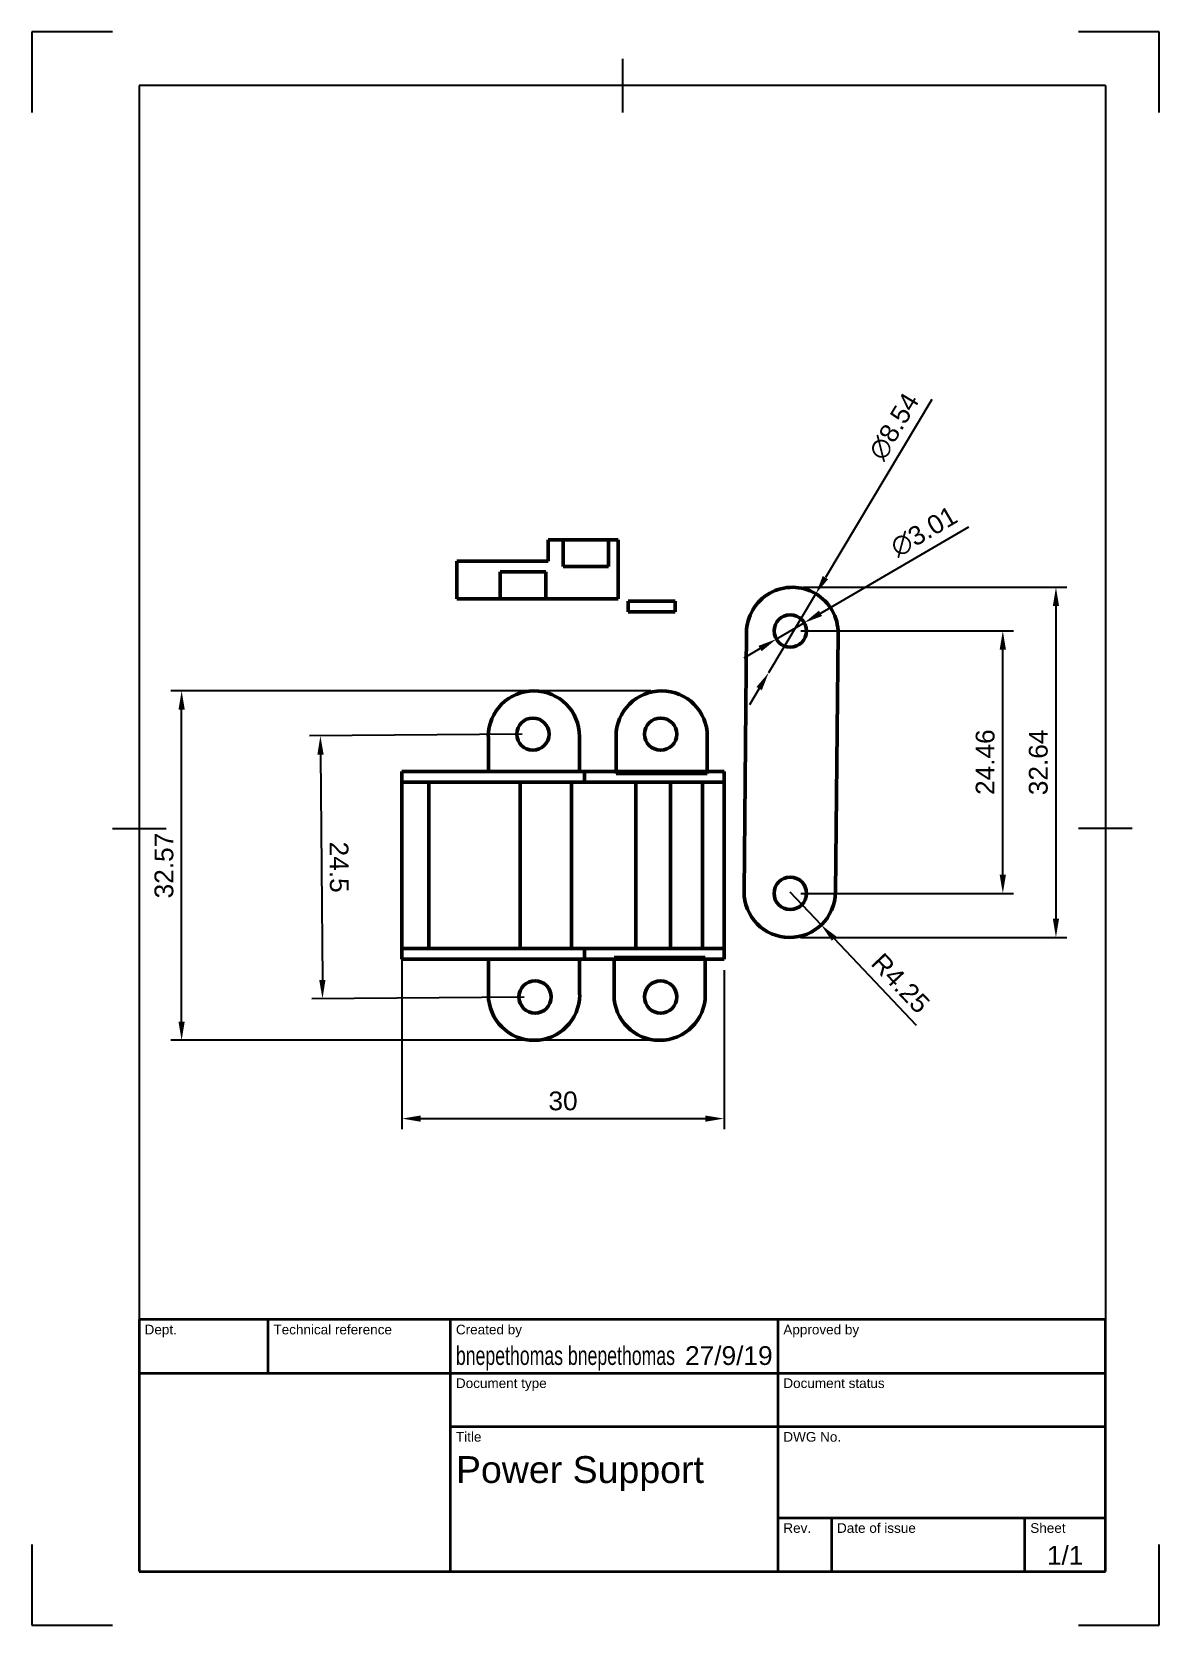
# Model space of a CAD drawing. Header units: millimetres. Extents: x 0 to 210, y 0 to 297.
import ezdxf
from ezdxf.enums import TextEntityAlignment as Align

# ---------------------------------------------------------------- set-up
doc = ezdxf.new("R2010")
doc.units = ezdxf.units.MM
doc.header["$LTSCALE"] = 0.75
for name, color, linetype, lineweight in [('Border', 7, 'Continuous', 25), ('Dimensions', 7, 'Continuous', 25), ('TitleBlock', 7, 'Continuous', 35), ('Visible', 7, 'Continuous', 50)]:
    doc.layers.add(name, color=color, linetype=linetype, lineweight=lineweight)
doc.styles.add('FusionTitle', font='Arial Unicode.ttf')
doc.styles.get("Standard").update_dxf_attribs({"font": 'Arial.ttf'})
doc.dimstyles.new('ISO-25', dxfattribs={"dimtxt": 3.5, "dimasz": 3.5, "dimexe": 2, "dimexo": 2, "dimgap": 1.5, "dimtad": 1, "dimzin": 12, "dimdsep": 46, "dimtxsty": 'Standard', "dimcen": 0, "dimclrd": 256, "dimclre": 256, "dimclrt": 256, "dimazin": 3, "dimtp": 0.1, "dimtm": 0.1, "dimtfac": 0.714, "dimtmove": 0, "dimatfit": 3, "dimfxl": 1, "dimtzin": 12, "dimarcsym": 0})

# ---------------------------------------------------------------- blocks, each defined once
blk = doc.blocks.new('ISO_A4(P)_SHEET')
at = {"layer": 'Border'}
for p, q in [((15, 297), (0, 297)), ((0, 297), (0, 282)), ((210, 297), (195, 297)), ((210, 282), (210, 297)), ((110, 292), (110, 282)), ((200, 287), (20, 287)), ((20, 287), (20, 10)), ((200, 287), (200, 10)), ((15, 148.5), (25, 148.5)), ((205, 148.5), (195, 148.5)), ((0, 15), (0, 0)), ((210, 0), (210, 15)), ((20, 10), (200, 10)), ((0, 0), (15, 0)), ((195, 0), (210, 0))]:
    blk.add_line(p, q, dxfattribs=at)
blk = doc.blocks.new('ISO_TITLEBLOCK')
at = {"layer": 'TitleBlock'}
for p, q in [((0, 47), (-180, 47)), ((-180, 47), (-180, 0)), ((-156, 37), (-156, 47)), ((-122, 0), (-122, 47)), ((-61, 0), (-61, 47)), ((0, 0), (0, 47)), ((-180, 37), (0, 37)), ((-122, 27), (0, 27)), ((-61, 10), (0, 10)), ((-51, 0), (-51, 10)), ((-15, 0), (-15, 10)), ((-180, 0), (0, 0))]:
    blk.add_line(p, q, dxfattribs=at)
at = {"layer": 'TitleBlock', "style": 'FusionTitle'}
for s, p in [('Dept.', (-179, 46)), ('Technical reference', (-155, 46)), ('Created by', (-121, 46)), ('Approved by', (-60, 46)), ('Document type', (-121, 36)), ('Document status', (-60, 36)), ('Title', (-121, 26)), ('DWG No.', (-60, 26)), ('Rev.', (-60, 9)), ('Date of issue', (-50, 9)), ('Sheet', (-14, 9))]:
    blk.add_text(s, height=1.8, dxfattribs=at).set_placement(p, align=Align.TOP_LEFT)
for tag, p, height in [('DEPT', (-179, 38.5), 3.5), ('TECHNICAL_REFERENCE', (-155, 38.5), 3.5), ('CREATED_BY', (-121, 38.5), 3.5), ('APPROVED_BY', (-60, 38.5), 3.5), ('DOCUMENT_TYPE', (-121, 28.5), 3.5), ('DOCUMENT_STATUS', (-60, 28.5), 3.5), ('TITLE_1', (-121, 16.5), 5), ('TITLE_2', (-121, 9), 5), ('TITLE_3', (-121, 1.5), 5), ('DATE_OF_ISSUE', (-50, 1.5), 3.5)]:
    blk.add_attdef(tag, p, '', height=height, dxfattribs=at)
for tag, p in [('CREATED_DATE', (-62, 38.5)), ('APPROVED_DATE', (-1, 38.5))]:
    blk.add_attdef(tag, text='', height=3.5, dxfattribs=at).set_placement(p, align=Align.RIGHT)
for tag, height, p in [('DRAWING_NUMBER', 5, (-30.5, 16.6)), ('REV', 3.5, (-56, 3.1)), ('SHEET', 3.5, (-7.5, 3.1))]:
    blk.add_attdef(tag, text='', height=height, dxfattribs=at).set_placement(p, align=Align.MIDDLE)
blk = doc.blocks.new('*D13')
at = {"layer": 'Defpoints', "color": 0, "transparency": 16777216}
for p in [(141.282621, 185.324416), (180.880601, 185.324416), (141.282621, 136.410778)]:
    blk.add_point(p, dxfattribs=at)
at = {"layer": 'Dimensions', "lineweight": -2, "transparency": 16777216}
for p, q in [((143.282621, 185.324416), (182.880601, 185.324416)), ((180.880601, 139.910778), (180.880601, 181.824416)), ((143.282621, 136.410778), (182.880601, 136.410778))]:
    blk.add_line(p, q, dxfattribs=at)
at = {"layer": 'Dimensions', "transparency": 16777216}
for points in [[(180.297268, 181.824416), (181.463934, 181.824416), (180.880601, 185.324416)], [(180.297268, 139.910778), (181.463934, 139.910778), (180.880601, 136.410778)]]:
    blk.add_solid(points, dxfattribs=at)
at = {"layer": 'Dimensions', "transparency": 16777216, "insert": (177.606727, 160.867597), "char_height": 3.5, "attachment_point": 5, "rotation": 90}
blk.add_mtext('24.46', dxfattribs=at)
blk = doc.blocks.new('*D14')
at = {"layer": 'Defpoints', "color": 0, "transparency": 16777216}
for p in [(146.036093, 192.258567), (137.282418, 177.585803)]:
    blk.add_point(p, dxfattribs=at)
at = {"layer": 'Dimensions', "lineweight": -2, "transparency": 16777216}
for p, q in [((167.636803, 228.465317), (147.829293, 195.2643)), ((137.282418, 177.585803), (146.036093, 192.258567)), ((135.489217, 174.58007), (133.696017, 171.574337))]:
    blk.add_line(p, q, dxfattribs=at)
at = {"layer": 'Dimensions', "transparency": 16777216}
for points in [[(147.328338, 195.563167), (148.330249, 194.965433), (146.036093, 192.258567)], [(134.988262, 174.878936), (135.990173, 174.281203), (137.282418, 177.585803)]]:
    blk.add_solid(points, dxfattribs=at)
at = {"layer": 'Dimensions', "transparency": 16777216, "insert": (160.628989, 223.421152), "char_height": 3.5, "attachment_point": 5, "rotation": 59.17998046}
blk.add_mtext('∅8.54', dxfattribs=at)
blk = doc.blocks.new('*D15')
at = {"layer": 'Defpoints', "color": 0, "transparency": 16777216}
for p in [(141.183044, 136.699193), (147.035385, 130.521228)]:
    blk.add_point(p, dxfattribs=at)
at = {"layer": 'Dimensions', "lineweight": -2, "transparency": 16777216}
for p, q in [((141.183044, 136.699193), (147.035385, 130.521228)), ((164.776037, 111.793485), (149.44239, 127.980297))]:
    blk.add_line(p, q, dxfattribs=at)
at = {"layer": 'Dimensions', "transparency": 16777216}
blk.add_solid([(149.865878, 128.381465), (149.018901, 127.57913), (147.035385, 130.521228)], dxfattribs=at)
at = {"layer": 'Dimensions', "transparency": 16777216, "insert": (161.835909, 119.657708), "char_height": 3.5, "attachment_point": 5, "rotation": 313.44957433}
blk.add_mtext('R4.25', dxfattribs=at)
blk = doc.blocks.new('*D16')
at = {"layer": 'Defpoints', "color": 0, "transparency": 16777216}
for p in [(143.885508, 186.843133), (138.679734, 183.805698)]:
    blk.add_point(p, dxfattribs=at)
at = {"layer": 'Dimensions', "lineweight": -2, "transparency": 16777216}
for p, q in [((174.479427, 204.693892), (146.908549, 188.606999)), ((138.679734, 183.805698), (143.885508, 186.843133)), ((135.656693, 182.041832), (132.633652, 180.277966))]:
    blk.add_line(p, q, dxfattribs=at)
at = {"layer": 'Dimensions', "transparency": 16777216}
for points in [[(146.614572, 189.110839), (147.202527, 188.103159), (143.885508, 186.843133)], [(135.362716, 182.545672), (135.950671, 181.537992), (138.679734, 183.805698)]]:
    blk.add_solid(points, dxfattribs=at)
at = {"layer": 'Dimensions', "transparency": 16777216, "insert": (166.194958, 203.835724), "char_height": 3.5, "attachment_point": 5, "rotation": 30.2624668}
blk.add_mtext('∅3.01', dxfattribs=at)
blk = doc.blocks.new('*D17')
at = {"layer": 'Defpoints', "color": 0, "transparency": 16777216}
for p in [(93.338775, 166.091248), (54.142115, 116.76801), (93.738775, 117.091248)]:
    blk.add_point(p, dxfattribs=at)
at = {"layer": 'Dimensions', "lineweight": -2, "transparency": 16777216}
for p, q in [((91.338842, 166.074922), (51.742182, 165.751684)), ((53.770686, 162.268127), (54.113545, 120.267893)), ((91.738842, 117.074922), (52.142182, 116.751684))]:
    blk.add_line(p, q, dxfattribs=at)
at = {"layer": 'Dimensions', "transparency": 16777216}
for points in [[(54.353999, 162.272888), (53.187372, 162.263365), (53.742115, 165.76801)], [(54.696858, 120.272655), (53.530231, 120.263132), (54.142115, 116.76801)]]:
    blk.add_solid(points, dxfattribs=at)
at = {"layer": 'Dimensions', "transparency": 16777216, "insert": (57.21588, 141.294735), "char_height": 3.5, "attachment_point": 5, "rotation": 270.46771049}
blk.add_mtext('24.5', dxfattribs=at)
blk = doc.blocks.new('*D18')
at = {"layer": 'Defpoints', "color": 0, "transparency": 16777216}
for p in [(68.950754, 126.122168), (128.950755, 124.122168), (128.950755, 94.423683)]:
    blk.add_point(p, dxfattribs=at)
at = {"layer": 'Dimensions', "lineweight": -2, "transparency": 16777216}
for p, q in [((68.950754, 124.122168), (68.950754, 92.423683)), ((128.950755, 122.122168), (128.950755, 92.423683)), ((72.450754, 94.423683), (125.450755, 94.423683))]:
    blk.add_line(p, q, dxfattribs=at)
at = {"layer": 'Dimensions', "transparency": 16777216}
for points in [[(72.450754, 95.007017), (72.450754, 93.84035), (68.950754, 94.423683)], [(125.450755, 95.007017), (125.450755, 93.84035), (128.950755, 94.423683)]]:
    blk.add_solid(points, dxfattribs=at)
at = {"layer": 'Dimensions', "transparency": 16777216, "insert": (98.950754, 97.697558), "char_height": 3.5, "attachment_point": 5}
blk.add_mtext('30', dxfattribs=at)
blk = doc.blocks.new('*D19')
at = {"layer": 'Defpoints', "color": 0, "transparency": 16777216}
for p in [(141.659255, 193.464971), (141.183044, 128.189367), (190.780096, 128.189367)]:
    blk.add_point(p, dxfattribs=at)
at = {"layer": 'Dimensions', "lineweight": -2, "transparency": 16777216}
for p, q in [((143.659255, 193.464971), (192.780096, 193.464971)), ((190.780096, 189.964971), (190.780096, 131.689367)), ((143.183044, 128.189367), (192.780096, 128.189367))]:
    blk.add_line(p, q, dxfattribs=at)
at = {"layer": 'Dimensions', "transparency": 16777216}
for points in [[(190.196763, 189.964971), (191.363429, 189.964971), (190.780096, 193.464971)], [(190.196763, 131.689367), (191.363429, 131.689367), (190.780096, 128.189367)]]:
    blk.add_solid(points, dxfattribs=at)
at = {"layer": 'Dimensions', "transparency": 16777216, "insert": (187.506221, 160.827169), "char_height": 3.5, "attachment_point": 5, "rotation": 90}
blk.add_mtext('32.64', dxfattribs=at)
blk = doc.blocks.new('*D20')
at = {"layer": 'Defpoints', "color": 0, "transparency": 16777216}
for p in [(27.895907, 174.160328), (117.326797, 174.160328), (116.950754, 109.022168)]:
    blk.add_point(p, dxfattribs=at)
at = {"layer": 'Dimensions', "lineweight": -2, "transparency": 16777216}
for p, q in [((115.326797, 174.160328), (25.895907, 174.160328)), ((27.895907, 112.522168), (27.895907, 170.660328)), ((114.950754, 109.022168), (25.895907, 109.022168))]:
    blk.add_line(p, q, dxfattribs=at)
at = {"layer": 'Dimensions', "transparency": 16777216}
for points in [[(27.312574, 170.660328), (28.47924, 170.660328), (27.895907, 174.160328)], [(27.312574, 112.522168), (28.47924, 112.522168), (27.895907, 109.022168)]]:
    blk.add_solid(points, dxfattribs=at)
at = {"layer": 'Dimensions', "transparency": 16777216, "insert": (24.622033, 141.591248), "char_height": 3.5, "attachment_point": 5, "rotation": 90}
blk.add_mtext('32.57', dxfattribs=at)

msp = doc.modelspace()

# ---------------------------------------------------------------- linework, layer by layer
at = {"layer": 'Visible', "extrusion": (0, 1, 0)}
for p, q in [((96.195501, 202.337942, 13.560701), (96.195501, 198.337942, 13.560701)), ((98.9455, 202.337942, 13.560701), (96.195501, 202.337942, 13.560701)), ((98.9455, 202.337942, 16.860701), (98.9455, 197.337942, 16.860701)), ((109.195501, 202.337942, 13.560701), (107.4455, 202.337942, 13.560701)), ((107.4455, 202.337942, 16.860701), (107.4455, 197.337942, 16.860701)), ((109.1955, 191.337942, 13.560701), (109.195501, 202.337942, 13.560701)), ((96.195501, 198.337942, 13.560701), (79.1955, 198.337942, 13.560701)), ((79.1955, 198.337942, 13.560701), (79.1955, 191.337942, 13.560701)), ((87.2455, 196.337942, 16.860701), (87.2455, 191.337942, 16.860701)), ((95.7455, 196.337942, 16.860701), (95.7455, 191.337942, 16.860701)), ((79.1955, 191.337942, 13.560701), (87.2455, 191.337942, 13.560701)), ((95.7455, 191.337942, 13.560701), (109.1955, 191.337942, 13.560701)), ((111.056732, 188.857942, 7.272188), (111.056732, 190.857942, 7.272188)), ((119.566322, 190.857942, 7.317112), (119.820906, 190.857942, -16.79421)), ((119.821144, 188.857942, -16.839308), (119.821144, 190.857942, -16.839308)), ((119.820906, 188.857942, -16.79421), (119.566322, 188.857942, 7.317112))]:
    msp.add_line(p, q, dxfattribs=at)
at = {"layer": 'Visible'}
for p, q in [((133.116829, 185.000704, -9.48), (132.673577, 136.777409, -9.48)), ((149.692396, 136.609345, -9.48), (150.201566, 184.831989, -9.48)), ((85.026797, 165.660328, 1.479999), (85.04638, 165.660328, 1.479999)), ((85.04638, 165.660328, 1.479999), (85.04638, 159.122168, 1.479999)), ((102.026797, 159.122168, 1.479999), (102.026797, 165.660328, 1.479999)), ((108.826797, 165.660328, 13.479999), (108.84638, 165.660328, 13.479999)), ((108.84638, 165.660328, 13.479999), (108.84638, 158.73668, 13.479999)), ((125.826797, 158.73668, 13.479999), (125.826797, 165.660328, 13.479999)), ((68.950754, 159.122168, 5.48), (102.950754, 159.122168, 5.48)), ((68.950754, 157.122168, 5.48), (68.950754, 159.122168, 5.48)), ((102.950754, 159.122168, 13.48), (128.950755, 159.122168, 13.48)), ((102.950754, 157.122168, 13.48), (102.950754, 159.122168, 13.48)), ((108.84638, 158.73668, 13.479999), (125.826797, 158.73668, 13.479999)), ((128.950755, 157.122168, 13.48), (128.950755, 159.122168, 13.48)), ((102.950754, 157.122168, 5.48), (68.950754, 157.122168, 5.48)), ((68.950754, 126.122168, 1.479999), (68.950754, 157.122168, 1.479999)), ((73.950754, 126.122168, 1.48), (73.950754, 157.122168, 1.48)), ((90.950754, 126.122168, -2.52), (90.950754, 157.122168, -2.52)), ((100.541108, 126.122168, -2.52), (100.541108, 157.122168, -2.52)), ((102.950754, 157.122168, 13.48), (128.950755, 157.122168, 13.48)), ((112.541108, 126.122168, -2.52), (112.541108, 157.122168, -2.52)), ((118.950755, 126.122168, -2.52), (118.950755, 157.122168, -2.52)), ((124.950755, 126.122168, -0.520001), (124.950755, 157.122168, -0.520001)), ((128.950754, 126.122168, -0.520001), (128.950754, 157.122168, -0.520001)), ((68.950754, 126.122168, 5.48), (102.950754, 126.122168, 5.48)), ((68.950754, 126.122168, 5.48), (68.950754, 124.122168, 5.48)), ((102.950754, 126.122168, 13.48), (102.950754, 124.122168, 13.48)), ((102.950754, 126.122168, 13.48), (128.950755, 126.122168, 13.48)), ((128.950755, 126.122168, 13.48), (128.950755, 124.122168, 13.48)), ((102.950754, 124.122168, 5.48), (68.950754, 124.122168, 5.48)), ((85.050754, 124.122168, 1.479999), (85.050754, 117.522168, 1.479999)), ((102.031171, 117.522168, 1.479999), (102.031171, 124.122168, 1.479999)), ((128.950755, 124.122168, 13.48), (102.950754, 124.122168, 13.48)), ((125.431171, 124.445816, 13.479999), (108.450754, 124.445816, 13.479999)), ((108.450754, 124.445816, 13.479999), (108.450754, 117.522168, 13.479999)), ((125.431171, 117.522168, 13.479999), (125.431171, 124.445816, 13.479999)), ((102.050754, 117.522168, 1.479999), (102.031171, 117.522168, 1.479999)), ((125.450754, 117.522168, 13.479999), (125.431171, 117.522168, 13.479999))]:
    msp.add_line(p, q, dxfattribs=at)
at = {"layer": 'Visible', "extrusion": (0, 0, -1)}
for centre, radius in [((-141.282621, 185.324416, 9.48), 3.013557), ((-141.282621, 136.410778, 9.48), 3.027021)]:
    msp.add_circle(centre, radius, dxfattribs=at)
at = {"layer": 'Visible', "extrusion": (-1e-16, 0, -1)}
for centre in [(-93.338775, 166.091248, -1.479999), (-117.138775, 166.091248, -13.479999)]:
    msp.add_circle(centre, 3, dxfattribs=at)
at = {"layer": 'Visible', "extrusion": (1e-16, 0, -1)}
for centre in [(-93.738775, 117.091248, -1.479999), (-117.138775, 117.091248, -13.479999)]:
    msp.add_circle(centre, 3, dxfattribs=at)
at = {"layer": 'Visible', "extrusion": (0, -1, 0)}
for centre in [(103.1955, 16.860701, -202.337942), (91.4955, 16.860701, -196.337942), (103.1955, 16.860701, -197.337942)]:
    msp.add_arc(centre, 4.25, 0, 180, dxfattribs=at)
at = {"layer": 'Visible'}
for centre, radius, start, end in [((141.659255, 184.922185, -9.48), 8.542787, 359.395052, 179.473371), ((141.183044, 136.699193, -9.48), 8.509827, 179.473371, 359.395052)]:
    msp.add_arc(centre, radius, start, end, dxfattribs=at)
at = {"layer": 'Visible', "extrusion": (1e-16, -1, 0)}
msp.add_arc((91.4955, 16.860701, -191.337942), 4.25, 0, 180, dxfattribs=at)
at = {"layer": 'Visible', "extrusion": (0, 1, 0)}
for centre, radius, start, end in [((-115.311645, 7.272188, 190.857942), 4.254913, 0, 179.395052), ((-115.549751, -16.839308, 190.857942), 4.271393, 179.395052, 180), ((-115.311645, 7.272188, 188.857942), 4.254913, 0, 179.395052), ((-115.549751, -16.839308, 188.857942), 4.271393, 179.395052, 180)]:
    msp.add_arc(centre, radius, start, end, dxfattribs=at)
at = {"layer": 'Visible', "extrusion": (0, 0, -1)}
for centre, start, end in [((-93.526797, 165.660328, -1.479999), 0, 180), ((-117.326797, 165.660328, -13.479999), 0, 180), ((-93.550754, 117.522168, -1.479999), 180, 0), ((-116.950754, 117.522168, -13.479999), 180, 0)]:
    msp.add_arc(centre, 8.5, start, end, dxfattribs=at)

# ---------------------------------------------------------------- block references
at = {"layer": 'Border'}
msp.add_blockref('ISO_A4(P)_SHEET', (0, 0), dxfattribs=at)
at = {"layer": 'TitleBlock'}
ref = msp.add_blockref('ISO_TITLEBLOCK', (200, 10), dxfattribs=at)
ref.add_attrib('CREATED_DATE', '27/9/19', dxfattribs={"height": 3.5, "style": 'FusionTitle'}).set_placement((138, 48.5), align=Align.RIGHT)
ref.add_attrib('SHEET', '1/1', dxfattribs={"height": 3.5, "style": 'FusionTitle'}).set_placement((192.5, 13.1), align=Align.MIDDLE)
ref.add_attrib('TITLE_1', 'Power Support', (79, 26.5), dxfattribs={"height": 5, "style": 'FusionTitle'})
ref.add_attrib('CREATED_BY', 'bnepethomas bnepethomas', (79, 48.5), dxfattribs={"height": 3.5, "style": 'FusionTitle', "width": 0.673271})

# ---------------------------------------------------------------- dimensions: what is measured, and where the dimension line sits
at = {"layer": 'Dimensions'}
for p1, p2, picture, middle in [((137.282418, 177.585803), (146.036093, 192.258567), '*D14', (163.5779, 221.661851)), ((138.679734, 183.805698), (143.885508, 186.843133), '*D16', (167.925479, 200.869833))]:
    dim = msp.add_diameter_dim_2p(p1=p1, p2=p2, dimstyle='ISO-25', override={"dimlfac": 0.5}, dxfattribs=at)
    dim.commit()
    dim.dimension.update_dxf_attribs({"geometry": picture, "text_midpoint": middle, "dimtype": 163})
for base, p1, p2, picture, middle in [((190.780096, 128.189367), (141.659255, 193.464971), (141.183044, 128.189367), '*D19', (187.506221, 160.827169)), ((27.895907, 174.160328), (116.950754, 109.022168), (117.326797, 174.160328), '*D20', (24.622033, 141.591248))]:
    dim = msp.add_linear_dim(base=base, p1=p1, p2=p2, angle=90, dimstyle='ISO-25', override={"dimlfac": 0.5, "dimclrd": 256, "dimclre": 256}, dxfattribs=at)
    dim.commit()
    dim.dimension.update_dxf_attribs({"geometry": picture, "text_midpoint": middle})
for p1, p2, distance, picture, middle in [((141.282621, 136.410778), (141.282621, 185.324416), -39.59798, '*D13', (177.606727, 160.867597)), ((93.338775, 166.091248), (93.738775, 117.091248), -39.597979, '*D17', (57.21588, 141.294735))]:
    dim = msp.add_aligned_dim(p1=p1, p2=p2, distance=distance, dimstyle='ISO-25', override={"dimlfac": 0.5, "dimclrd": 256, "dimclre": 256}, dxfattribs=at)
    dim.commit()
    dim.dimension.update_dxf_attribs({"geometry": picture, "text_midpoint": middle})
dim = msp.add_radius_dim(center=(141.183044, 136.699193), mpoint=(147.035385, 130.521228), dimstyle='ISO-25', override={"dimlfac": 0.5, "dimse1": 1, "dimclrd": 256, "dimclre": 256}, dxfattribs=at)
dim.commit()
dim.dimension.update_dxf_attribs({"geometry": '*D15', "text_midpoint": (159.459142, 117.406213), "dimtype": 164})
dim = msp.add_linear_dim(base=(128.950755, 94.423683), p1=(68.950754, 126.122168), p2=(128.950755, 124.122168), dimstyle='ISO-25', override={"dimlfac": 0.5, "dimclrd": 256, "dimclre": 256}, dxfattribs=at)
dim.commit()
dim.dimension.update_dxf_attribs({"geometry": '*D18', "text_midpoint": (98.950754, 97.697558)})

doc.saveas('drawing.dxf')
